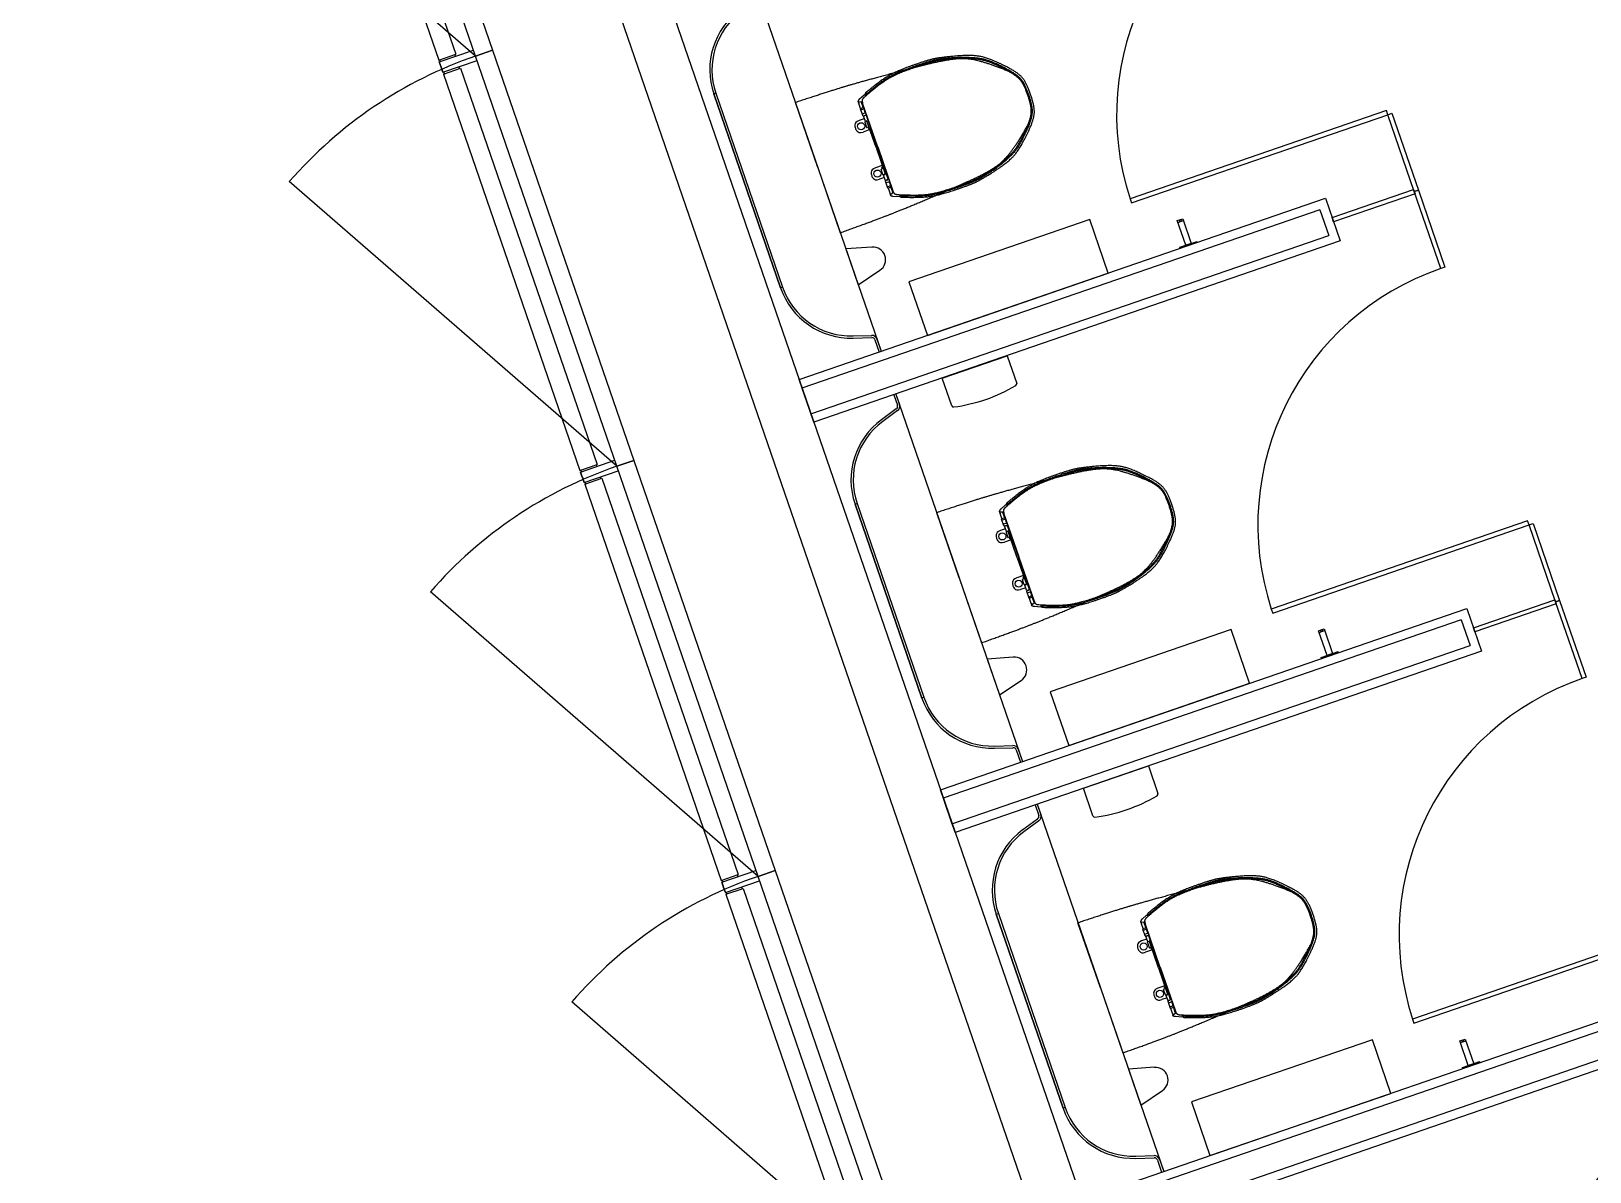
# Model space of a CAD drawing. Extents: x 809431 to 809707, y 818703 to 819368.
# Drawn here: x 809469.724 to 809474.035, y 819276.756 to 819279.911 of the extents above; entities that cross this region are included whole.
import ezdxf

# ---------------------------------------------------------------- set-up
doc = ezdxf.new("R2010")
doc.units = 0
for name, color, linetype in [('MAJ221__', 7, 'Continuous'), ('MAJ322__', 7, 'Continuous'), ('MAJ325__', 7, 'Continuous'), ('MAJ342__', 7, 'Continuous'), ('MAJ421__', 7, 'Continuous'), ('MAJ740__', 7, 'Continuous')]:
    doc.layers.add(name, color=color, linetype=linetype)

msp = doc.modelspace()

# ---------------------------------------------------------------- linework, layer by layer
at = {"layer": 'MAJ221__'}
for p, q in [((809469.7245, 819284.6863), (809472.9215, 819275.4015)), ((809470.9507, 819281.555), (809473.0539, 819275.447)), ((809473.289, 819279.4174), (809471.8561, 819278.9242)), ((809473.289, 819279.4174), (809473.3134, 819279.3465)), ((809471.8805, 819278.8533), (809473.3134, 819279.3465)), ((809471.8561, 819278.9242), (809471.8805, 819278.8533)), ((809473.6797, 819278.2828), (809472.2468, 819277.7896)), ((809473.6797, 819278.2828), (809473.7041, 819278.2119)), ((809472.2712, 819277.7187), (809473.7041, 819278.2119)), ((809472.2468, 819277.7896), (809472.2712, 819277.7187)), ((809474.0704, 819277.1482), (809472.6375, 819276.655)), ((809472.6619, 819276.5841), (809474.0948, 819277.0773))]:
    msp.add_line(p, q, dxfattribs=at)
at = {"layer": 'MAJ322__'}
for p, q in [((809470.9534, 819279.8425), (809470.0477, 819280.6298)), ((809471.3441, 819278.7079), (809470.4384, 819279.4952)), ((809471.7347, 819277.5733), (809470.8291, 819278.3606)), ((809472.1254, 819276.4387), (809471.2198, 819277.2259))]:
    msp.add_line(p, q, dxfattribs=at)
for centre in [(809471.3441, 819278.7079), (809471.7347, 819277.5733), (809472.1254, 819276.4387)]:
    msp.add_arc(centre, 1.2, 109, 139, dxfattribs=at)
at = {"layer": 'MAJ325__'}
for points in [[(809470.9534, 819279.8425), (809470.5627, 819280.9772), (809470.61, 819280.9934), (809471.0007, 819279.8588)], [(809471.3441, 819278.7079), (809470.9534, 819279.8425), (809471.0007, 819279.8588), (809471.3913, 819278.7242)], [(809473.4767, 819279.6803), (809473.4728, 819279.6917), (809472.7636, 819279.4475), (809472.7675, 819279.4362)], [(809473.488, 819279.6842), (809473.5613, 819279.4715), (809473.5499, 819279.4676), (809473.4767, 819279.6803)], [(809473.5519, 819279.4619), (809473.3268, 819279.3844), (809473.3229, 819279.3958), (809473.548, 819279.4733)], [(809473.5613, 819279.4715), (809473.6345, 819279.2588), (809473.6232, 819279.2548), (809473.5499, 819279.4676)], [(809471.7347, 819277.5733), (809471.3441, 819278.7079), (809471.3913, 819278.7242), (809471.782, 819277.5896)], [(809473.8673, 819278.5457), (809473.8634, 819278.5571), (809473.1543, 819278.3129), (809473.1582, 819278.3015)], [(809473.8787, 819278.5496), (809473.9519, 819278.3369), (809473.9406, 819278.333), (809473.8673, 819278.5457)], [(809473.9425, 819278.3273), (809473.7175, 819278.2498), (809473.7136, 819278.2612), (809473.9386, 819278.3386)], [(809473.9519, 819278.3369), (809474.0252, 819278.1241), (809474.0138, 819278.1202), (809473.9406, 819278.333)], [(809472.1254, 819276.4387), (809471.7347, 819277.5733), (809471.782, 819277.5896), (809472.1727, 819276.4549)], [(809474.258, 819277.4111), (809474.2541, 819277.4224), (809473.545, 819277.1783), (809473.5489, 819277.1669)]]:
    msp.add_lwpolyline(points, close=True, dxfattribs=at)
for centre in [(809473.4767, 819279.6803), (809473.8673, 819278.5457), (809474.258, 819277.4111), (809474.6487, 819276.2765)]:
    msp.add_arc(centre, 0.75, 109, 198.0833, dxfattribs=at)
at = {"layer": 'MAJ342__'}
for p, q in [((809470.474, 819280.9275), (809470.8516, 819279.8311)), ((809470.5213, 819280.9438), (809470.8988, 819279.8474)), ((809470.8516, 819279.8311), (809470.8988, 819279.8474)), ((809470.8532, 819279.8264), (809470.9477, 819279.8589)), ((809470.896, 819279.8464), (809470.8976, 819279.8417)), ((809470.8532, 819279.8264), (809470.8581, 819279.8122)), ((809470.8581, 819279.8122), (809470.8532, 819279.8264)), ((809470.856, 819279.8274), (809470.8544, 819279.8321)), ((809470.8631, 819279.7976), (809470.8582, 819279.8118)), ((809470.8582, 819279.8118), (809470.8631, 819279.7976)), ((809470.8631, 819279.7976), (809470.9576, 819279.8302)), ((809470.8647, 819279.7929), (809470.912, 819279.8091)), ((809470.9075, 819279.8129), (809470.9092, 819279.8082)), ((809470.912, 819279.8091), (809471.2895, 819278.7128)), ((809470.8647, 819279.7929), (809471.2422, 819278.6965)), ((809470.8676, 819279.7938), (809470.8659, 819279.7986)), ((809471.2422, 819278.6965), (809471.2895, 819278.7128)), ((809471.2439, 819278.6918), (809471.3384, 819278.7243)), ((809471.2439, 819278.6918), (809471.2488, 819278.6776)), ((809471.2488, 819278.6776), (809471.2439, 819278.6918)), ((809471.2467, 819278.6927), (809471.2451, 819278.6975)), ((809471.2538, 819278.663), (809471.3483, 819278.6955)), ((809471.2867, 819278.7118), (809471.2883, 819278.7071)), ((809471.2538, 819278.663), (809471.2489, 819278.6772)), ((809471.2489, 819278.6772), (809471.2538, 819278.663)), ((809471.2554, 819278.6582), (809471.3027, 819278.6745)), ((809471.2554, 819278.6582), (809471.6329, 819277.5619)), ((809471.2582, 819278.6592), (809471.2566, 819278.6639)), ((809471.2982, 819278.6783), (809471.2998, 819278.6735)), ((809471.3027, 819278.6745), (809471.6802, 819277.5782)), ((809471.6329, 819277.5619), (809471.6802, 819277.5782)), ((809471.6346, 819277.5571), (809471.7291, 819277.5897)), ((809471.6374, 819277.5581), (809471.6358, 819277.5629)), ((809471.6774, 819277.5772), (809471.679, 819277.5724)), ((809471.6346, 819277.5571), (809471.6394, 819277.543)), ((809471.6394, 819277.543), (809471.6346, 819277.5571)), ((809471.6445, 819277.5284), (809471.6396, 819277.5425)), ((809471.6396, 819277.5425), (809471.6445, 819277.5284)), ((809471.6445, 819277.5284), (809471.739, 819277.5609)), ((809471.6461, 819277.5236), (809471.6934, 819277.5399)), ((809471.6461, 819277.5236), (809472.0236, 819276.4273)), ((809471.6489, 819277.5246), (809471.6473, 819277.5293)), ((809471.6889, 819277.5437), (809471.6905, 819277.5389)), ((809471.6934, 819277.5399), (809472.0709, 819276.4435))]:
    msp.add_line(p, q, dxfattribs=at)
at = {"layer": 'MAJ421__'}
for p, q in [((809471.6124, 819279.7378), (809471.7971, 819279.2012)), ((809471.6181, 819279.7397), (809471.8028, 819279.2032)), ((809471.8484, 819278.9476), (809473.3045, 819279.4492)), ((809473.3045, 819279.4492), (809473.3452, 819279.331)), ((809473.3452, 819279.331), (809471.8891, 819278.8294)), ((809471.9979, 819279.0684), (809472.0491, 819279.0699)), ((809471.9981, 819279.0624), (809472.0492, 819279.0639)), ((809472.058, 819279.0579), (809472.0697, 819279.0239)), ((809472.0637, 819279.0598), (809472.0754, 819279.0258)), ((809471.8891, 819278.8294), (809471.8484, 819278.9476)), ((809472.1104, 819278.9056), (809472.1204, 819278.8767)), ((809472.1161, 819278.9076), (809472.1261, 819278.8787)), ((809472.1172, 819278.8665), (809472.076, 819278.8363)), ((809472.1208, 819278.8617), (809472.0795, 819278.8315)), ((809472.0031, 819278.6031), (809472.1878, 819278.0666)), ((809472.0087, 819278.6051), (809472.1935, 819278.0686)), ((809472.2391, 819277.813), (809473.6952, 819278.3146)), ((809473.6952, 819278.3146), (809473.7359, 819278.1964)), ((809473.7359, 819278.1964), (809472.2798, 819277.6948)), ((809472.3886, 819277.9338), (809472.4397, 819277.9353)), ((809472.3887, 819277.9278), (809472.4399, 819277.9293)), ((809472.4487, 819277.9232), (809472.4604, 819277.8893)), ((809472.4544, 819277.9252), (809472.4661, 819277.8912)), ((809472.2798, 819277.6948), (809472.2391, 819277.813)), ((809472.5011, 819277.771), (809472.5111, 819277.7421)), ((809472.5068, 819277.7729), (809472.5167, 819277.7441)), ((809472.5079, 819277.7319), (809472.4667, 819277.7017)), ((809472.5114, 819277.7271), (809472.4702, 819277.6968)), ((809472.3938, 819277.4685), (809472.5785, 819276.932)), ((809472.3994, 819277.4705), (809472.5842, 819276.9339)), ((809472.6298, 819276.6784), (809474.0859, 819277.18)), ((809474.1266, 819277.0617), (809472.6705, 819276.5602)), ((809472.7793, 819276.7991), (809472.8304, 819276.8007)), ((809472.7795, 819276.7931), (809472.8306, 819276.7947)), ((809472.8394, 819276.7886), (809472.8511, 819276.7546)), ((809472.8451, 819276.7906), (809472.8568, 819276.7566))]:
    msp.add_line(p, q, dxfattribs=at)
for centre, radius, start, end in [((809471.8072, 819279.8048), 0.206, 126.2707, 199), ((809471.8072, 819279.8048), 0.2, 126.2707, 199), ((809471.9919, 819279.2683), 0.206, 199, 271.7292), ((809471.9919, 819279.2683), 0.2, 199, 271.7292), ((809472.0495, 819279.0549), 0.015, 19, 91.7292), ((809472.0495, 819279.0549), 0.009, 19, 91.7292), ((809472.1119, 819278.8738), 0.009, 306.2707, 19), ((809472.1119, 819278.8738), 0.015, 306.2707, 19), ((809472.1979, 819278.6702), 0.206, 126.2707, 199), ((809472.1979, 819278.6702), 0.2, 126.2707, 199), ((809472.3826, 819278.1337), 0.206, 199, 271.7292), ((809472.3826, 819278.1337), 0.2, 199, 271.7292), ((809472.4402, 819277.9203), 0.015, 19, 91.7292), ((809472.4402, 819277.9203), 0.009, 19, 91.7292), ((809472.5026, 819277.7392), 0.009, 306.2707, 19), ((809472.5026, 819277.7392), 0.015, 306.2707, 19), ((809472.5885, 819277.5356), 0.206, 126.2707, 199), ((809472.5885, 819277.5356), 0.2, 126.2707, 199), ((809472.7733, 819276.999), 0.206, 199, 271.7292), ((809472.7733, 819276.999), 0.2, 199, 271.7292), ((809472.8309, 819276.7857), 0.015, 19, 91.7292), ((809472.8309, 819276.7857), 0.009, 19, 91.7292)]:
    msp.add_arc(centre, radius, start, end, dxfattribs=at)
at = {"layer": 'MAJ740__'}
for p, q in [((809471.7254, 819280.0422), (809472.0754, 819279.0258)), ((809472.0158, 819279.7241), (809472.0284, 819279.7357)), ((809471.9003, 819279.534), (809471.8384, 819279.714)), ((809472.0121, 819279.716), (809472.0208, 819279.7167)), ((809472.0185, 819279.6978), (809472.0138, 819279.7114)), ((809472.0243, 819279.6779), (809472.0179, 819279.6965)), ((809472.0185, 819279.6978), (809472.0252, 819279.7001)), ((809472.0198, 819279.6941), (809472.0269, 819279.6965)), ((809472.0258, 819279.7014), (809472.0214, 819279.7142)), ((809472.0236, 819279.6828), (809472.0308, 819279.6853)), ((809472.066, 819279.5907), (809472.0241, 819279.7124)), ((809472.0256, 819279.6772), (809472.0322, 819279.6795)), ((809472.0262, 819279.6757), (809472.0307, 819279.6626)), ((809472.0268, 819279.6769), (809472.0334, 819279.6792)), ((809472.0314, 819279.6866), (809472.0282, 819279.6959)), ((809472.0335, 819279.6789), (809472.0641, 819279.5901)), ((809472.0285, 819279.6691), (809472.0144, 819279.6643)), ((809472.0441, 819279.639), (809472.0254, 819279.6325)), ((809472.0301, 819279.6598), (809472.0349, 819279.6457)), ((809472.0358, 819279.6628), (809472.0307, 819279.661)), ((809472.032, 819279.662), (809472.0348, 819279.6629)), ((809472.0612, 819279.5894), (809472.0361, 819279.6623)), ((809472.0414, 819279.6469), (809472.0362, 819279.6451)), ((809472.0411, 819279.6431), (809472.0399, 819279.6464)), ((809472.0401, 819279.6428), (809472.0425, 819279.6436)), ((809472.0401, 819279.6428), (809472.0403, 819279.6423)), ((809472.0409, 819279.642), (809472.0428, 819279.6427)), ((809472.0612, 819279.5894), (809472.0863, 819279.5165)), ((809472.0945, 819279.5018), (809472.0639, 819279.5907)), ((809472.0658, 819279.5913), (809472.1077, 819279.4696)), ((809471.9003, 819279.534), (809471.9623, 819279.354)), ((809472.0782, 819279.5399), (809472.0595, 819279.5334)), ((809472.0845, 819279.5065), (809472.0705, 819279.5016)), ((809472.08, 819279.5148), (809472.0752, 819279.5289)), ((809472.081, 819279.5319), (809472.0758, 819279.5301)), ((809472.0775, 819279.5344), (809472.0773, 819279.5349)), ((809472.0775, 819279.5344), (809472.0798, 819279.5352)), ((809472.0776, 819279.5355), (809472.0795, 819279.5362)), ((809472.0784, 819279.5347), (809472.0795, 819279.5314)), ((809472.0863, 819279.516), (809472.0813, 819279.5142)), ((809472.0868, 819279.4999), (809472.0822, 819279.513)), ((809472.0829, 819279.5143), (809472.0857, 819279.5152)), ((809472.088, 819279.4993), (809472.0946, 819279.5016)), ((809472.0866, 819279.497), (809472.093, 819279.4783)), ((809472.0872, 819279.4983), (809472.0939, 819279.5006)), ((809472.0891, 819279.4927), (809472.0963, 819279.4951)), ((809472.093, 819279.4814), (809472.1001, 819279.4839)), ((809472.0943, 819279.4777), (809472.101, 819279.48)), ((809472.0943, 819279.4777), (809472.099, 819279.4641)), ((809472.0975, 819279.4945), (809472.1008, 819279.4852)), ((809472.1004, 819279.4594), (809472.1077, 819279.4642)), ((809472.1022, 819279.4794), (809472.1066, 819279.4666)), ((809472.1084, 819279.4553), (809472.1255, 819279.4539)), ((809472.896, 819279.3825), (809472.9111, 819279.3877)), ((809472.0499, 819279.3142), (809471.9778, 819279.309)), ((809471.9778, 819279.309), (809472.012, 819279.2097)), ((809472.012, 819279.2097), (809472.072, 819279.25)), ((809472.1161, 819278.9076), (809472.4661, 819277.8912)), ((809472.4065, 819278.5895), (809472.4191, 819278.6011)), ((809472.291, 819278.3994), (809472.229, 819278.5794)), ((809472.4028, 819278.5814), (809472.4114, 819278.5821)), ((809472.4092, 819278.5632), (809472.4045, 819278.5768)), ((809472.415, 819278.5432), (809472.4086, 819278.5619)), ((809472.4092, 819278.5632), (809472.4159, 819278.5655)), ((809472.4104, 819278.5594), (809472.4176, 819278.5619)), ((809472.4165, 819278.5667), (809472.4121, 819278.5796)), ((809472.4566, 819278.4561), (809472.4148, 819278.5778)), ((809472.4221, 819278.552), (809472.4189, 819278.5613)), ((809472.4192, 819278.5345), (809472.4051, 819278.5297)), ((809472.4143, 819278.5482), (809472.4215, 819278.5507)), ((809472.4162, 819278.5426), (809472.4229, 819278.5449)), ((809472.4169, 819278.5411), (809472.4214, 819278.528)), ((809472.4175, 819278.5423), (809472.4241, 819278.5446)), ((809472.4208, 819278.5251), (809472.4256, 819278.5111)), ((809472.4265, 819278.5281), (809472.4214, 819278.5264)), ((809472.4227, 819278.5274), (809472.4255, 819278.5283)), ((809472.4242, 819278.5443), (809472.4548, 819278.4555)), ((809472.4518, 819278.4548), (809472.4267, 819278.5277)), ((809472.432, 819278.5123), (809472.4269, 819278.5105)), ((809472.4318, 819278.5085), (809472.4306, 819278.5118)), ((809472.4348, 819278.5043), (809472.4161, 819278.4979)), ((809472.4308, 819278.5082), (809472.4332, 819278.509)), ((809472.4308, 819278.5082), (809472.431, 819278.5077)), ((809472.4316, 819278.5074), (809472.4335, 819278.508)), ((809472.4518, 819278.4548), (809472.477, 819278.3819)), ((809472.4852, 819278.3672), (809472.4546, 819278.456)), ((809472.4565, 819278.4567), (809472.4984, 819278.335)), ((809472.291, 819278.3994), (809472.353, 819278.2194)), ((809472.4689, 819278.4052), (809472.4502, 819278.3988)), ((809472.4707, 819278.3802), (809472.4659, 819278.3942)), ((809472.4716, 819278.3973), (809472.4665, 819278.3955)), ((809472.4681, 819278.3998), (809472.468, 819278.4003)), ((809472.4681, 819278.3998), (809472.4705, 819278.4006)), ((809472.4683, 819278.4009), (809472.4702, 819278.4015)), ((809472.4691, 819278.4001), (809472.4702, 819278.3968)), ((809472.477, 819278.3813), (809472.472, 819278.3796)), ((809472.4752, 819278.3718), (809472.4611, 819278.367)), ((809472.4774, 819278.3653), (809472.4729, 819278.3784)), ((809472.4735, 819278.3796), (809472.4763, 819278.3806)), ((809472.4773, 819278.3624), (809472.4837, 819278.3437)), ((809472.4779, 819278.3636), (809472.4845, 819278.3659)), ((809472.4787, 819278.3647), (809472.4853, 819278.3669)), ((809472.4798, 819278.358), (809472.487, 819278.3605)), ((809472.4837, 819278.3468), (809472.4908, 819278.3493)), ((809472.485, 819278.3431), (809472.4917, 819278.3454)), ((809472.485, 819278.3431), (809472.4896, 819278.3294)), ((809472.4882, 819278.3599), (809472.4914, 819278.3505)), ((809472.4929, 819278.3448), (809472.4973, 819278.332)), ((809472.4911, 819278.3248), (809472.4984, 819278.3296)), ((809472.499, 819278.3207), (809472.5161, 819278.3193)), ((809473.2867, 819278.2479), (809473.3018, 819278.2531)), ((809472.4406, 819278.1796), (809472.3685, 819278.1744)), ((809472.3685, 819278.1744), (809472.4027, 819278.0751)), ((809472.4027, 819278.0751), (809472.4627, 819278.1154)), ((809472.5068, 819277.773), (809472.8568, 819276.7566)), ((809472.6817, 819277.2648), (809472.6197, 819277.4448)), ((809472.7934, 819277.4468), (809472.8021, 819277.4475)), ((809472.7998, 819277.4286), (809472.7951, 819277.4422)), ((809472.7972, 819277.4549), (809472.8098, 819277.4665)), ((809472.8072, 819277.4321), (809472.8027, 819277.4449)), ((809472.8473, 819277.3215), (809472.8054, 819277.4432)), ((809472.8098, 819277.3999), (809472.7958, 819277.3951)), ((809472.8057, 819277.4086), (809472.7992, 819277.4273)), ((809472.7998, 819277.4286), (809472.8065, 819277.4309)), ((809472.8011, 819277.4248), (809472.8083, 819277.4273)), ((809472.805, 819277.4136), (809472.8122, 819277.4161)), ((809472.8069, 819277.408), (809472.8136, 819277.4103)), ((809472.8076, 819277.4064), (809472.8121, 819277.3933)), ((809472.8082, 819277.4077), (809472.8148, 819277.41)), ((809472.8128, 819277.4173), (809472.8096, 819277.4267)), ((809472.8115, 819277.3905), (809472.8163, 819277.3765)), ((809472.8171, 819277.3935), (809472.8121, 819277.3918)), ((809472.8134, 819277.3927), (809472.8162, 819277.3937)), ((809472.8149, 819277.4097), (809472.8455, 819277.3209)), ((809472.8425, 819277.3202), (809472.8174, 819277.3931)), ((809472.8255, 819277.3697), (809472.8067, 819277.3633)), ((809472.8227, 819277.3777), (809472.8176, 819277.3759)), ((809472.8224, 819277.3739), (809472.8213, 819277.3772)), ((809472.8215, 819277.3735), (809472.8239, 819277.3743)), ((809472.8215, 819277.3735), (809472.8217, 819277.3731)), ((809472.8223, 819277.3728), (809472.8242, 819277.3734)), ((809472.8425, 819277.3202), (809472.8676, 819277.2472)), ((809472.8758, 819277.2326), (809472.8453, 819277.3214)), ((809472.8471, 819277.3221), (809472.8891, 819277.2004)), ((809472.6817, 819277.2648), (809472.7437, 819277.0848)), ((809472.8596, 819277.2706), (809472.8409, 819277.2642)), ((809472.8623, 819277.2627), (809472.8572, 819277.2609)), ((809472.8588, 819277.2652), (809472.8587, 819277.2656)), ((809472.8588, 819277.2652), (809472.8612, 819277.266)), ((809472.859, 819277.2663), (809472.8609, 819277.2669)), ((809472.8598, 819277.2655), (809472.8609, 819277.2622)), ((809472.8659, 819277.2372), (809472.8518, 819277.2324)), ((809472.8614, 819277.2456), (809472.8565, 819277.2596)), ((809472.8677, 819277.2467), (809472.8626, 819277.245)), ((809472.8681, 819277.2307), (809472.8636, 819277.2438)), ((809472.8642, 819277.245), (809472.867, 819277.246)), ((809472.8679, 819277.2278), (809472.8744, 819277.2091)), ((809472.8685, 819277.229), (809472.8752, 819277.2313)), ((809472.8694, 819277.23), (809472.8759, 819277.2323)), ((809472.8705, 819277.2234), (809472.8776, 819277.2259)), ((809472.8789, 819277.2253), (809472.8821, 819277.2159)), ((809472.8743, 819277.2122), (809472.8815, 819277.2147)), ((809472.8756, 819277.2085), (809472.8823, 819277.2108)), ((809472.8756, 819277.2085), (809472.8803, 819277.1948)), ((809472.8818, 819277.1902), (809472.8891, 819277.195)), ((809472.8836, 819277.2102), (809472.888, 819277.1973)), ((809472.8897, 819277.1861), (809472.9068, 819277.1847)), ((809473.6773, 819277.1133), (809473.6925, 819277.1185)), ((809472.8313, 819277.045), (809472.7592, 819277.0398)), ((809472.7592, 819277.0398), (809472.7934, 819276.9405)), ((809472.7934, 819276.9405), (809472.8534, 819276.9808))]:
    msp.add_line(p, q, dxfattribs=at)
for points in [[(809471.7971, 819279.2012), (809471.6124, 819279.7378), (809471.6181, 819279.7397), (809471.8028, 819279.2032)], [(809472.7036, 819279.2422), (809472.6525, 819279.3907), (809472.1523, 819279.2184), (809472.2034, 819279.07)], [(809472.9027, 819279.3108), (809472.9017, 819279.3136), (809472.9178, 819279.3192), (809472.8943, 819279.3873), (809472.9095, 819279.3925), (809472.9329, 819279.3244), (809472.949, 819279.3299), (809472.95, 819279.3271)], [(809472.9095, 819279.3925), (809472.9329, 819279.3244), (809472.9178, 819279.3192), (809472.8943, 819279.3873)], [(809472.9016, 819279.3845), (809472.9, 819279.3892), (809472.9038, 819279.3905), (809472.9054, 819279.3858)], [(809472.9027, 819279.3108), (809472.9017, 819279.3136), (809472.949, 819279.3299), (809472.95, 819279.3271)], [(809472.1878, 819278.0666), (809472.0031, 819278.6031), (809472.0087, 819278.6051), (809472.1935, 819278.0686)], [(809473.0943, 819278.1076), (809473.0432, 819278.256), (809472.543, 819278.0838), (809472.5941, 819277.9354)], [(809473.2934, 819278.1762), (809473.2924, 819278.179), (809473.3085, 819278.1846), (809473.285, 819278.2526), (809473.3002, 819278.2578), (809473.3236, 819278.1898), (809473.3397, 819278.1953), (809473.3406, 819278.1925)], [(809473.3002, 819278.2578), (809473.3236, 819278.1898), (809473.3085, 819278.1846), (809473.285, 819278.2526)], [(809473.2923, 819278.2499), (809473.2907, 819278.2546), (809473.2945, 819278.2559), (809473.2961, 819278.2512)], [(809473.2934, 819278.1762), (809473.2924, 819278.179), (809473.3397, 819278.1953), (809473.3406, 819278.1925)], [(809472.5785, 819276.932), (809472.3938, 819277.4685), (809472.3994, 819277.4705), (809472.5842, 819276.9339)], [(809473.485, 819276.973), (809473.4339, 819277.1214), (809472.9337, 819276.9492), (809472.9848, 819276.8007)], [(809473.6841, 819277.0416), (809473.6831, 819277.0444), (809473.6992, 819277.0499), (809473.6757, 819277.118), (809473.6908, 819277.1232), (809473.7143, 819277.0551), (809473.7304, 819277.0607), (809473.7313, 819277.0578)], [(809473.6908, 819277.1232), (809473.7143, 819277.0551), (809473.6992, 819277.0499), (809473.6757, 819277.118)], [(809473.683, 819277.1152), (809473.6814, 819277.12), (809473.6852, 819277.1213), (809473.6868, 819277.1165)], [(809473.6841, 819277.0416), (809473.6831, 819277.0444), (809473.7304, 819277.0607), (809473.7313, 819277.0578)]]:
    msp.add_lwpolyline(points, close=True, dxfattribs=at)
for points in [[(809472.2442, 819278.9517), (809472.4238, 819279.0136), (809472.4502, 819278.937)], [(809472.2705, 819278.8752), (809472.2442, 819278.9517)], [(809472.6348, 819277.8171), (809472.8145, 819277.8789), (809472.8408, 819277.8024)], [(809472.6612, 819277.7406), (809472.6348, 819277.8171)]]:
    msp.add_lwpolyline(points, dxfattribs=at)
for centre in [(809472.0199, 819279.6484), (809472.065, 819279.5175), (809472.4106, 819278.5138), (809472.4557, 819278.3829), (809472.8013, 819277.3792), (809472.8463, 819277.2483)]:
    msp.add_circle(centre, 0.00989, dxfattribs=at)
for centre, radius, start, end in [((809472.0525, 819279.2792), 0.0351, 303.8617, 94.1385), ((809472.2164, 819279.3242), 0.4563, 277.4954, 300.5046), ((809472.4454, 819278.9354), 0.005, 300.5046, 19), ((809472.2752, 819278.8768), 0.005, 199, 277.4954), ((809472.4431, 819278.1446), 0.0351, 303.8617, 94.1385), ((809472.6071, 819278.1896), 0.4563, 277.4954, 300.5046), ((809472.8361, 819277.8008), 0.005, 300.5046, 19), ((809472.6659, 819277.7422), 0.005, 199, 277.4954), ((809472.8338, 819277.0099), 0.0351, 303.8617, 94.1385)]:
    msp.add_arc(centre, radius, start, end, dxfattribs=at)
for points, degree in [([(809472.1745, 819279.8132), (809472.1207, 819279.7947), (809472.0711, 819279.7659), (809472.0283, 819279.7284)], 2), ([(809472.1735, 819279.816), (809472.1223, 819279.7984), (809472.0748, 819279.7715), (809472.0333, 819279.7366)], 2), ([(809472.173, 819279.8204), (809472.1221, 819279.8028), (809472.0749, 819279.7762), (809472.0335, 819279.7418)], 2), ([(809472.2052, 819279.8201), (809472.1768, 819279.8131), (809472.1484, 819279.8058), (809472.1201, 819279.7982)], 2), ([(809472.2695, 819279.8414), (809472.2366, 819279.8382), (809472.2043, 819279.8311), (809472.173, 819279.8204)], 2), ([(809472.2911, 819279.8385), (809472.2511, 819279.8367), (809472.2115, 819279.8291), (809472.1735, 819279.816)], 2), ([(809472.2913, 819279.8356), (809472.2515, 819279.8337), (809472.2122, 819279.8262), (809472.1745, 819279.8132)], 2), ([(809472.4136, 819279.8059), (809472.3474, 819279.8323), (809472.2744, 819279.8373), (809472.2052, 819279.8201)], 2), ([(809472.4227, 819279.8125), (809472.3755, 819279.8366), (809472.3223, 819279.8467), (809472.2695, 819279.8414)], 2), ([(809472.4218, 819279.8071), (809472.3815, 819279.8283), (809472.3366, 819279.8391), (809472.2911, 819279.8385)], 2), ([(809472.4204, 819279.8045), (809472.3806, 819279.8254), (809472.3362, 819279.8361), (809472.2912, 819279.8356)], 2), ([(809472.4819, 819279.7343), (809472.4706, 819279.7669), (809472.4457, 819279.7931), (809472.4136, 819279.8059)], 2), ([(809472.4811, 819279.7337), (809472.4706, 819279.7641), (809472.4489, 819279.7894), (809472.4204, 819279.8045)], 2), ([(809472.4839, 819279.7346), (809472.4731, 819279.7658), (809472.4509, 819279.7917), (809472.4218, 819279.8071)], 2), ([(809472.4884, 819279.7365), (809472.4773, 819279.7694), (809472.4537, 819279.7967), (809472.4227, 819279.8125)], 2), ([(809472.1201, 819279.7982), (809472.0254, 819279.773), (809471.9314, 819279.7449), (809471.8384, 819279.714)], 2), ([(809472.0111, 819279.7174), (809472.0108, 819279.7169), (809472.0111, 819279.7163), (809472.0116, 819279.7161), (809472.0117, 819279.716), (809472.0119, 819279.716), (809472.0121, 819279.716)], 3), ([(809472.0158, 819279.7241), (809472.0138, 819279.7222), (809472.0122, 819279.7199), (809472.0111, 819279.7174)], 2), ([(809472.0283, 819279.7284), (809472.0238, 819279.7245), (809472.0221, 819279.7181), (809472.0241, 819279.7124)], 2), ([(809472.0284, 819279.7357), (809472.0301, 819279.7352), (809472.0319, 819279.7355), (809472.0333, 819279.7366)], 2), ([(809472.0335, 819279.7418), (809472.0316, 819279.7403), (809472.0305, 819279.7379), (809472.0306, 819279.7355)], 2), ([(809472.4722, 819279.6359), (809472.4896, 819279.6657), (809472.4931, 819279.7016), (809472.4819, 819279.7343)], 2), ([(809472.4766, 819279.6411), (809472.4898, 819279.6705), (809472.4914, 819279.7038), (809472.4809, 819279.7342)], 2), ([(809472.4793, 819279.6399), (809472.4929, 819279.6699), (809472.4944, 819279.704), (809472.4837, 819279.7352)], 2), ([(809472.4834, 819279.6362), (809472.4981, 819279.6677), (809472.4999, 819279.7037), (809472.4884, 819279.7365)], 2), ([(809472.0127, 819279.7161), (809472.0129, 819279.7145), (809472.0132, 819279.7129), (809472.0138, 819279.7114)], 2), ([(809472.0185, 819279.6978), (809472.018, 819279.6976), (809472.0177, 819279.6971), (809472.0179, 819279.6965)], 2), ([(809472.0185, 819279.6947), (809472.0187, 819279.6942), (809472.0193, 819279.6939), (809472.0198, 819279.6941)], 2), ([(809472.0208, 819279.7167), (809472.0209, 819279.7159), (809472.0211, 819279.715), (809472.0214, 819279.7142)], 2), ([(809472.0236, 819279.6828), (809472.0231, 819279.6827), (809472.0228, 819279.6821), (809472.023, 819279.6816)], 2), ([(809472.0243, 819279.6779), (809472.0245, 819279.6773), (809472.025, 819279.6771), (809472.0256, 819279.6772)], 2), ([(809472.0252, 819279.7001), (809472.0257, 819279.7003), (809472.026, 819279.7009), (809472.0258, 819279.7014)], 2), ([(809472.0268, 819279.6769), (809472.0263, 819279.6768), (809472.0261, 819279.6762), (809472.0262, 819279.6757)], 2), ([(809472.0282, 819279.6959), (809472.028, 819279.6964), (809472.0275, 819279.6967), (809472.0269, 819279.6965), (809472.0269, 819279.6965), (809472.0269, 819279.6965), (809472.0269, 819279.6965)], 3), ([(809472.0308, 819279.6853), (809472.0313, 819279.6855), (809472.0316, 819279.6861), (809472.0314, 819279.6866)], 2), ([(809472.0335, 819279.6789), (809472.0333, 819279.6794), (809472.0328, 819279.6797), (809472.0322, 819279.6795)], 2), ([(809472.0144, 819279.6643), (809472.0057, 819279.6613), (809472.001, 819279.6517), (809472.004, 819279.6429), (809472.007, 819279.6342), (809472.0166, 819279.6295), (809472.0254, 819279.6325)], 3), ([(809472.0307, 819279.661), (809472.0302, 819279.6608), (809472.0299, 819279.6603), (809472.0301, 819279.6598)], 2), ([(809472.0307, 819279.6626), (809472.0309, 819279.6621), (809472.0315, 819279.6618), (809472.032, 819279.662)], 2), ([(809472.0361, 819279.6623), (809472.0359, 819279.6629), (809472.0353, 819279.6631), (809472.0348, 819279.6629)], 2), ([(809472.0349, 819279.6457), (809472.0351, 819279.6452), (809472.0357, 819279.6449), (809472.0362, 819279.6451)], 2), ([(809472.0403, 819279.6423), (809472.0404, 819279.6421), (809472.0407, 819279.6419), (809472.0409, 819279.642)], 2), ([(809472.3167, 819279.4963), (809472.3818, 819279.5254), (809472.4362, 819279.5742), (809472.4722, 819279.6359)], 2), ([(809472.3805, 819279.519), (809472.4253, 819279.5474), (809472.4611, 819279.5881), (809472.4834, 819279.6362)], 2), ([(809472.3939, 819279.537), (809472.4298, 819279.5643), (809472.4582, 819279.6001), (809472.4766, 819279.6411)], 2), ([(809472.3957, 819279.5347), (809472.4319, 819279.5622), (809472.4607, 819279.5984), (809472.4793, 819279.6399)], 2), ([(809472.0595, 819279.5334), (809472.0507, 819279.5304), (809472.0461, 819279.5208), (809472.0491, 819279.512), (809472.0521, 819279.5033), (809472.0617, 819279.4986), (809472.0705, 819279.5016)], 3), ([(809472.0758, 819279.5301), (809472.0753, 819279.5299), (809472.075, 819279.5294), (809472.0752, 819279.5289)], 2), ([(809472.0776, 819279.5355), (809472.0774, 819279.5354), (809472.0772, 819279.5351), (809472.0773, 819279.5349)], 2), ([(809472.08, 819279.5148), (809472.0802, 819279.5143), (809472.0808, 819279.5141), (809472.0813, 819279.5142)], 2), ([(809472.0829, 819279.5143), (809472.0823, 819279.5141), (809472.0821, 819279.5135), (809472.0822, 819279.513)], 2), ([(809472.0857, 819279.5152), (809472.0862, 819279.5154), (809472.0865, 819279.516), (809472.0863, 819279.5165)], 2), ([(809472.0939, 819279.5006), (809472.0944, 819279.5007), (809472.0947, 819279.5013), (809472.0945, 819279.5018)], 2), ([(809472.2883, 819279.4828), (809472.3259, 819279.4958), (809472.3615, 819279.5141), (809472.394, 819279.5371)], 2), ([(809472.2892, 819279.48), (809472.3272, 819279.4931), (809472.363, 819279.5115), (809472.3957, 819279.5347)], 2), ([(809472.2915, 819279.4763), (809472.3227, 819279.487), (809472.3526, 819279.5014), (809472.3805, 819279.519)], 2), ([(809471.9623, 819279.354), (809472.0546, 819279.387), (809472.146, 819279.4227), (809472.2362, 819279.4611)], 2), ([(809472.0872, 819279.4983), (809472.0867, 819279.4981), (809472.0864, 819279.4975), (809472.0866, 819279.497)], 2), ([(809472.0868, 819279.4999), (809472.0869, 819279.4994), (809472.0875, 819279.4991), (809472.088, 819279.4993)], 2), ([(809472.0879, 819279.4933), (809472.088, 819279.4928), (809472.0886, 819279.4925), (809472.0891, 819279.4927)], 2), ([(809472.093, 819279.4814), (809472.0925, 819279.4813), (809472.0922, 819279.4807), (809472.0924, 819279.4802)], 2), ([(809472.093, 819279.4783), (809472.0932, 819279.4778), (809472.0938, 819279.4775), (809472.0943, 819279.4777)], 2), ([(809472.0975, 819279.4945), (809472.0974, 819279.495), (809472.0968, 819279.4953), (809472.0963, 819279.4951)], 2), ([(809472.099, 819279.4641), (809472.0995, 819279.4625), (809472.1001, 819279.4611), (809472.101, 819279.4597)], 2), ([(809472.1004, 819279.4594), (809472.1, 819279.4591), (809472.0998, 819279.4585), (809472.1001, 819279.458), (809472.1002, 819279.4579), (809472.1003, 819279.4578), (809472.1005, 819279.4577)], 3), ([(809472.1001, 819279.4839), (809472.1007, 819279.4841), (809472.1009, 819279.4847), (809472.1008, 819279.4852), (809472.1008, 819279.4852), (809472.1008, 819279.4852), (809472.1008, 819279.4852)], 3), ([(809472.1022, 819279.4794), (809472.1021, 819279.4799), (809472.1015, 819279.4802), (809472.101, 819279.48)], 2), ([(809472.1066, 819279.4666), (809472.1069, 819279.4658), (809472.1073, 819279.465), (809472.1077, 819279.4642)], 2), ([(809472.1077, 819279.4696), (809472.1097, 819279.4639), (809472.1149, 819279.46), (809472.1209, 819279.4596)], 2), ([(809472.1209, 819279.4596), (809472.1776, 819279.4564), (809472.2345, 819279.4643), (809472.2883, 819279.4828)], 2), ([(809472.1298, 819279.4562), (809472.184, 819279.4543), (809472.238, 819279.4624), (809472.2892, 819279.48)], 2), ([(809472.1332, 819279.4522), (809472.187, 819279.4506), (809472.2406, 819279.4588), (809472.2915, 819279.4763)], 2), ([(809472.2362, 819279.4611), (809472.2631, 819279.4726), (809472.29, 819279.4843), (809472.3167, 819279.4963)], 2), ([(809472.1005, 819279.4577), (809472.1029, 819279.4564), (809472.1056, 819279.4556), (809472.1084, 819279.4553)], 2), ([(809472.1298, 819279.4562), (809472.1281, 819279.4563), (809472.1264, 819279.4554), (809472.1255, 819279.4539)], 2), ([(809472.127, 819279.4555), (809472.1285, 819279.4535), (809472.1307, 819279.4523), (809472.1332, 819279.4522)], 2), ([(809472.5637, 819278.6857), (809472.5128, 819278.6682), (809472.4655, 819278.6416), (809472.4241, 819278.6072)], 2), ([(809472.5959, 819278.6855), (809472.5674, 819278.6784), (809472.5391, 819278.6712), (809472.5108, 819278.6636)], 2), ([(809472.6602, 819278.7068), (809472.6273, 819278.7036), (809472.5949, 819278.6965), (809472.5637, 819278.6857)], 2), ([(809472.6818, 819278.7039), (809472.6417, 819278.702), (809472.6021, 819278.6945), (809472.5642, 819278.6814)], 2), ([(809472.6819, 819278.7009), (809472.6422, 819278.6991), (809472.6028, 819278.6916), (809472.5652, 819278.6786)], 2), ([(809472.8043, 819278.6712), (809472.738, 819278.6977), (809472.6651, 819278.7027), (809472.5959, 819278.6855)], 2), ([(809472.8134, 819278.6779), (809472.7662, 819278.702), (809472.713, 819278.7121), (809472.6602, 819278.7068)], 2), ([(809472.8125, 819278.6725), (809472.7722, 819278.6937), (809472.7273, 819278.7045), (809472.6818, 819278.7039)], 2), ([(809472.8111, 819278.6698), (809472.7713, 819278.6908), (809472.7268, 819278.7015), (809472.6818, 819278.7009)], 2), ([(809472.5108, 819278.6636), (809472.4161, 819278.6383), (809472.3221, 819278.6102), (809472.229, 819278.5794)], 2), ([(809472.5652, 819278.6786), (809472.5114, 819278.6601), (809472.4618, 819278.6313), (809472.419, 819278.5938)], 2), ([(809472.5642, 819278.6814), (809472.513, 819278.6638), (809472.4654, 819278.6368), (809472.424, 819278.602)], 2), ([(809472.8726, 819278.5996), (809472.8613, 819278.6323), (809472.8364, 819278.6584), (809472.8043, 819278.6712)], 2), ([(809472.8717, 819278.5991), (809472.8613, 819278.6295), (809472.8396, 819278.6548), (809472.8111, 819278.6698)], 2), ([(809472.8746, 819278.6), (809472.8638, 819278.6312), (809472.8416, 819278.6571), (809472.8125, 819278.6725)], 2), ([(809472.8791, 819278.6019), (809472.8679, 819278.6348), (809472.8444, 819278.6621), (809472.8134, 819278.6779)], 2), ([(809472.4191, 819278.6011), (809472.4208, 819278.6005), (809472.4226, 819278.6009), (809472.424, 819278.602)], 2), ([(809472.4241, 819278.6072), (809472.4223, 819278.6056), (809472.4212, 819278.6033), (809472.4213, 819278.6009)], 2), ([(809472.8629, 819278.5012), (809472.8803, 819278.5311), (809472.8838, 819278.567), (809472.8726, 819278.5996)], 2), ([(809472.8673, 819278.5065), (809472.8805, 819278.5359), (809472.882, 819278.5692), (809472.8716, 819278.5996)], 2), ([(809472.87, 819278.5053), (809472.8835, 819278.5353), (809472.8851, 819278.5694), (809472.8744, 819278.6006)], 2), ([(809472.8741, 819278.5016), (809472.8888, 819278.5331), (809472.8906, 819278.5691), (809472.8791, 819278.6019)], 2), ([(809472.4017, 819278.5828), (809472.4015, 819278.5823), (809472.4018, 819278.5817), (809472.4023, 819278.5815), (809472.4024, 819278.5814), (809472.4026, 819278.5814), (809472.4028, 819278.5814)], 3), ([(809472.4065, 819278.5895), (809472.4045, 819278.5876), (809472.4028, 819278.5853), (809472.4017, 819278.5828)], 2), ([(809472.4034, 819278.5815), (809472.4036, 819278.5799), (809472.4039, 819278.5783), (809472.4045, 819278.5768)], 2), ([(809472.4092, 819278.5632), (809472.4086, 819278.563), (809472.4084, 819278.5624), (809472.4086, 819278.5619)], 2), ([(809472.4092, 819278.5601), (809472.4094, 819278.5595), (809472.4099, 819278.5593), (809472.4104, 819278.5594)], 2), ([(809472.4114, 819278.5821), (809472.4116, 819278.5812), (809472.4118, 819278.5804), (809472.4121, 819278.5796)], 2), ([(809472.419, 819278.5938), (809472.4145, 819278.5898), (809472.4128, 819278.5835), (809472.4148, 819278.5778)], 2), ([(809472.4159, 819278.5655), (809472.4164, 819278.5657), (809472.4167, 819278.5662), (809472.4165, 819278.5667)], 2), ([(809472.4189, 819278.5613), (809472.4187, 819278.5618), (809472.4181, 819278.5621), (809472.4176, 819278.5619), (809472.4176, 819278.5619), (809472.4176, 819278.5619), (809472.4176, 819278.5619)], 3), ([(809472.4051, 819278.5297), (809472.3963, 819278.5267), (809472.3917, 819278.5171), (809472.3947, 819278.5083), (809472.3977, 819278.4995), (809472.4073, 819278.4949), (809472.4161, 819278.4979)], 3), ([(809472.4143, 819278.5482), (809472.4138, 819278.548), (809472.4135, 819278.5475), (809472.4137, 819278.547)], 2), ([(809472.415, 819278.5432), (809472.4152, 819278.5427), (809472.4157, 819278.5424), (809472.4162, 819278.5426)], 2), ([(809472.4175, 819278.5423), (809472.417, 819278.5421), (809472.4167, 819278.5416), (809472.4169, 819278.5411)], 2), ([(809472.4214, 819278.5264), (809472.4209, 819278.5262), (809472.4206, 819278.5257), (809472.4208, 819278.5251)], 2), ([(809472.4214, 819278.528), (809472.4216, 819278.5275), (809472.4222, 819278.5272), (809472.4227, 819278.5274)], 2), ([(809472.4215, 819278.5507), (809472.422, 819278.5509), (809472.4223, 819278.5514), (809472.4221, 819278.552)], 2), ([(809472.4242, 819278.5443), (809472.424, 819278.5448), (809472.4234, 819278.5451), (809472.4229, 819278.5449)], 2), ([(809472.4267, 819278.5277), (809472.4266, 819278.5282), (809472.426, 819278.5285), (809472.4255, 819278.5283)], 2), ([(809472.4256, 819278.5111), (809472.4258, 819278.5106), (809472.4264, 819278.5103), (809472.4269, 819278.5105)], 2), ([(809472.431, 819278.5077), (809472.4311, 819278.5074), (809472.4314, 819278.5073), (809472.4316, 819278.5074)], 2), ([(809472.7074, 819278.3616), (809472.7725, 819278.3908), (809472.8269, 819278.4396), (809472.8629, 819278.5012)], 2), ([(809472.7712, 819278.3844), (809472.816, 819278.4128), (809472.8517, 819278.4535), (809472.8741, 819278.5016)], 2), ([(809472.7846, 819278.4024), (809472.8204, 819278.4297), (809472.8489, 819278.4654), (809472.8673, 819278.5065)], 2), ([(809472.7864, 819278.4), (809472.8226, 819278.4276), (809472.8514, 819278.4638), (809472.87, 819278.5053)], 2), ([(809472.4502, 819278.3988), (809472.4414, 819278.3958), (809472.4367, 819278.3862), (809472.4398, 819278.3774), (809472.4428, 819278.3686), (809472.4524, 819278.364), (809472.4611, 819278.367)], 3), ([(809472.4665, 819278.3955), (809472.466, 819278.3953), (809472.4657, 819278.3948), (809472.4659, 819278.3942)], 2), ([(809472.4683, 819278.4009), (809472.468, 819278.4008), (809472.4679, 819278.4005), (809472.468, 819278.4003)], 2), ([(809472.4763, 819278.3806), (809472.4769, 819278.3808), (809472.4771, 819278.3813), (809472.477, 819278.3819)], 2), ([(809472.6789, 819278.3482), (809472.7166, 819278.3612), (809472.7522, 819278.3794), (809472.7847, 819278.4025)], 2), ([(809472.6799, 819278.3454), (809472.7178, 819278.3584), (809472.7537, 819278.3768), (809472.7864, 819278.4)], 2), ([(809472.6822, 819278.3417), (809472.7134, 819278.3524), (809472.7433, 819278.3668), (809472.7712, 819278.3844)], 2), ([(809472.4707, 819278.3802), (809472.4709, 819278.3797), (809472.4714, 819278.3794), (809472.472, 819278.3796)], 2), ([(809472.4735, 819278.3796), (809472.473, 819278.3795), (809472.4728, 819278.3789), (809472.4729, 819278.3784)], 2), ([(809472.4779, 819278.3636), (809472.4774, 819278.3635), (809472.4771, 819278.3629), (809472.4773, 819278.3624)], 2), ([(809472.4774, 819278.3653), (809472.4776, 819278.3648), (809472.4782, 819278.3645), (809472.4787, 819278.3647)], 2), ([(809472.4785, 819278.3587), (809472.4787, 819278.3581), (809472.4793, 819278.3579), (809472.4798, 819278.358)], 2), ([(809472.4837, 819278.3468), (809472.4831, 819278.3466), (809472.4829, 819278.3461), (809472.4831, 819278.3456)], 2), ([(809472.4837, 819278.3437), (809472.4839, 819278.3432), (809472.4844, 819278.3429), (809472.485, 819278.3431)], 2), ([(809472.4845, 819278.3659), (809472.4851, 819278.3661), (809472.4853, 819278.3667), (809472.4852, 819278.3672)], 2), ([(809472.4882, 819278.3599), (809472.488, 819278.3604), (809472.4875, 819278.3607), (809472.487, 819278.3605)], 2), ([(809472.4908, 819278.3493), (809472.4913, 819278.3495), (809472.4916, 819278.35), (809472.4914, 819278.3505), (809472.4914, 819278.3505), (809472.4914, 819278.3505), (809472.4914, 819278.3505)], 3), ([(809472.4929, 819278.3448), (809472.4927, 819278.3453), (809472.4922, 819278.3456), (809472.4917, 819278.3454)], 2), ([(809472.5116, 819278.325), (809472.5683, 819278.3218), (809472.6252, 819278.3297), (809472.6789, 819278.3482)], 2), ([(809472.5205, 819278.3216), (809472.5747, 819278.3197), (809472.6287, 819278.3277), (809472.6799, 819278.3454)], 2), ([(809472.5239, 819278.3176), (809472.5776, 819278.316), (809472.6313, 819278.3241), (809472.6822, 819278.3417)], 2), ([(809472.6269, 819278.3265), (809472.6538, 819278.338), (809472.6806, 819278.3497), (809472.7074, 819278.3616)], 2), ([(809472.353, 819278.2194), (809472.4453, 819278.2524), (809472.5367, 819278.2881), (809472.6269, 819278.3265)], 2), ([(809472.4896, 819278.3294), (809472.4901, 819278.3279), (809472.4908, 819278.3265), (809472.4916, 819278.3251)], 2), ([(809472.4911, 819278.3248), (809472.4907, 819278.3245), (809472.4905, 819278.3239), (809472.4908, 819278.3234), (809472.4909, 819278.3233), (809472.491, 819278.3232), (809472.4912, 819278.3231)], 3), ([(809472.4912, 819278.3231), (809472.4936, 819278.3217), (809472.4963, 819278.3209), (809472.499, 819278.3207)], 2), ([(809472.4973, 819278.332), (809472.4976, 819278.3311), (809472.498, 819278.3303), (809472.4984, 819278.3296)], 2), ([(809472.4984, 819278.335), (809472.5003, 819278.3293), (809472.5055, 819278.3253), (809472.5116, 819278.325)], 2), ([(809472.5205, 819278.3216), (809472.5187, 819278.3217), (809472.5171, 819278.3208), (809472.5161, 819278.3193)], 2), ([(809472.5177, 819278.3209), (809472.5191, 819278.3189), (809472.5214, 819278.3177), (809472.5239, 819278.3176)], 2), ([(809473.0508, 819277.5722), (809473.018, 819277.5689), (809472.9856, 819277.5619), (809472.9544, 819277.5511)], 2), ([(809473.0725, 819277.5693), (809473.0324, 819277.5674), (809472.9928, 819277.5598), (809472.9549, 819277.5468)], 2), ([(809473.0726, 819277.5663), (809473.0328, 819277.5645), (809472.9935, 819277.5569), (809472.9559, 819277.544)], 2), ([(809473.195, 819277.5366), (809473.1287, 819277.563), (809473.0558, 819277.568), (809472.9865, 819277.5509)], 2), ([(809473.2041, 819277.5433), (809473.1568, 819277.5674), (809473.1036, 819277.5774), (809473.0508, 819277.5722)], 2), ([(809473.2031, 819277.5378), (809473.1629, 819277.559), (809473.118, 819277.5698), (809473.0725, 819277.5693)], 2), ([(809473.2018, 819277.5352), (809473.1619, 819277.5562), (809473.1175, 819277.5669), (809473.0725, 819277.5663)], 2), ([(809472.9015, 819277.529), (809472.8068, 819277.5037), (809472.7128, 819277.4756), (809472.6197, 819277.4448)], 2), ([(809472.9559, 819277.544), (809472.9021, 819277.5255), (809472.8524, 819277.4967), (809472.8097, 819277.4592)], 2), ([(809472.9549, 819277.5468), (809472.9037, 819277.5291), (809472.8561, 819277.5022), (809472.8147, 819277.4674)], 2), ([(809472.9544, 819277.5511), (809472.9035, 819277.5336), (809472.8562, 819277.507), (809472.8148, 819277.4726)], 2), ([(809472.9865, 819277.5509), (809472.9581, 819277.5438), (809472.9298, 819277.5365), (809472.9015, 819277.529)], 2), ([(809473.2632, 819277.465), (809473.252, 819277.4977), (809473.2271, 819277.5238), (809473.195, 819277.5366)], 2), ([(809473.2624, 819277.4644), (809473.2519, 819277.4949), (809473.2302, 819277.5202), (809473.2018, 819277.5352)], 2), ([(809473.2652, 819277.4654), (809473.2545, 819277.4966), (809473.2323, 819277.5225), (809473.2031, 819277.5378)], 2), ([(809473.2698, 819277.4673), (809473.2586, 819277.5002), (809473.2351, 819277.5275), (809473.2041, 819277.5433)], 2), ([(809472.7924, 819277.4482), (809472.7922, 819277.4477), (809472.7924, 819277.4471), (809472.7929, 819277.4469), (809472.7931, 819277.4468), (809472.7933, 819277.4468), (809472.7934, 819277.4468)], 3), ([(809472.7972, 819277.4549), (809472.7951, 819277.453), (809472.7935, 819277.4507), (809472.7924, 819277.4482)], 2), ([(809472.7941, 819277.4468), (809472.7942, 819277.4453), (809472.7946, 819277.4437), (809472.7951, 819277.4422)], 2), ([(809472.8021, 819277.4475), (809472.8022, 819277.4466), (809472.8024, 819277.4458), (809472.8027, 819277.4449)], 2), ([(809472.8097, 819277.4592), (809472.8052, 819277.4552), (809472.8035, 819277.4489), (809472.8054, 819277.4432)], 2), ([(809472.8098, 819277.4665), (809472.8114, 819277.4659), (809472.8133, 819277.4662), (809472.8147, 819277.4674)], 2), ([(809472.8148, 819277.4726), (809472.8129, 819277.471), (809472.8119, 819277.4687), (809472.812, 819277.4662)], 2), ([(809473.2535, 819277.3666), (809473.2709, 819277.3964), (809473.2745, 819277.4324), (809473.2632, 819277.465)], 2), ([(809473.258, 819277.3719), (809473.2712, 819277.4012), (809473.2727, 819277.4345), (809473.2622, 819277.465)], 2), ([(809473.2607, 819277.3706), (809473.2742, 819277.4007), (809473.2758, 819277.4348), (809473.265, 819277.466)], 2), ([(809473.2648, 819277.367), (809473.2795, 819277.3985), (809473.2813, 819277.4345), (809473.2698, 819277.4673)], 2), ([(809472.7958, 819277.3951), (809472.787, 819277.392), (809472.7824, 819277.3825), (809472.7854, 819277.3737), (809472.7884, 819277.3649), (809472.798, 819277.3602), (809472.8067, 819277.3633)], 3), ([(809472.7998, 819277.4286), (809472.7993, 819277.4284), (809472.7991, 819277.4278), (809472.7992, 819277.4273)], 2), ([(809472.7999, 819277.4254), (809472.8001, 819277.4249), (809472.8006, 819277.4246), (809472.8011, 819277.4248)], 2), ([(809472.805, 819277.4136), (809472.8045, 819277.4134), (809472.8042, 819277.4129), (809472.8044, 819277.4123)], 2), ([(809472.8057, 819277.4086), (809472.8058, 819277.4081), (809472.8064, 819277.4078), (809472.8069, 819277.408)], 2), ([(809472.8065, 819277.4309), (809472.8071, 819277.431), (809472.8073, 819277.4316), (809472.8072, 819277.4321)], 2), ([(809472.8082, 819277.4077), (809472.8077, 819277.4075), (809472.8074, 819277.407), (809472.8076, 819277.4064)], 2), ([(809472.8096, 819277.4267), (809472.8094, 819277.4272), (809472.8088, 819277.4275), (809472.8083, 819277.4273), (809472.8083, 819277.4273), (809472.8083, 819277.4273), (809472.8083, 819277.4273)], 3), ([(809472.8121, 819277.3918), (809472.8116, 819277.3916), (809472.8113, 819277.391), (809472.8115, 819277.3905)], 2), ([(809472.8121, 819277.3933), (809472.8123, 819277.3928), (809472.8128, 819277.3926), (809472.8134, 819277.3927)], 2), ([(809472.8122, 819277.4161), (809472.8127, 819277.4162), (809472.813, 819277.4168), (809472.8128, 819277.4173)], 2), ([(809472.8149, 819277.4097), (809472.8147, 819277.4102), (809472.8141, 819277.4105), (809472.8136, 819277.4103)], 2), ([(809472.8174, 819277.3931), (809472.8172, 819277.3936), (809472.8167, 819277.3939), (809472.8162, 819277.3937)], 2), ([(809472.8163, 819277.3765), (809472.8165, 819277.376), (809472.817, 819277.3757), (809472.8176, 819277.3759)], 2), ([(809472.8217, 819277.3731), (809472.8218, 819277.3728), (809472.822, 819277.3727), (809472.8223, 819277.3728)], 2), ([(809473.0981, 819277.227), (809473.1632, 819277.2561), (809473.2176, 819277.305), (809473.2535, 819277.3666)], 2), ([(809473.1618, 819277.2498), (809473.2067, 819277.2782), (809473.2424, 819277.3188), (809473.2648, 819277.367)], 2), ([(809473.1753, 819277.2678), (809473.2111, 819277.295), (809473.2395, 819277.3308), (809473.258, 819277.3719)], 2), ([(809473.1771, 819277.2654), (809473.2133, 819277.293), (809473.242, 819277.3292), (809473.2607, 819277.3706)], 2), ([(809472.8409, 819277.2642), (809472.8321, 819277.2611), (809472.8274, 819277.2516), (809472.8304, 819277.2428), (809472.8335, 819277.234), (809472.843, 819277.2293), (809472.8518, 819277.2324)], 3), ([(809472.8572, 819277.2609), (809472.8566, 819277.2607), (809472.8564, 819277.2601), (809472.8565, 819277.2596)], 2), ([(809472.859, 819277.2663), (809472.8587, 819277.2662), (809472.8586, 819277.2659), (809472.8587, 819277.2656)], 2), ([(809473.0696, 819277.2136), (809473.1073, 819277.2265), (809473.1429, 819277.2448), (809473.1754, 819277.2678)], 2), ([(809473.0706, 819277.2108), (809473.1085, 819277.2238), (809473.1444, 819277.2422), (809473.1771, 819277.2654)], 2), ([(809472.8614, 819277.2456), (809472.8616, 819277.2451), (809472.8621, 819277.2448), (809472.8626, 819277.245)], 2), ([(809472.8642, 819277.245), (809472.8637, 819277.2448), (809472.8634, 819277.2443), (809472.8636, 819277.2438)], 2), ([(809472.867, 819277.246), (809472.8675, 819277.2462), (809472.8678, 819277.2467), (809472.8676, 819277.2472)], 2), ([(809472.8685, 819277.229), (809472.868, 819277.2288), (809472.8678, 819277.2283), (809472.8679, 819277.2278)], 2), ([(809472.8681, 819277.2307), (809472.8683, 819277.2301), (809472.8689, 819277.2299), (809472.8694, 819277.23)], 2), ([(809472.8692, 819277.224), (809472.8694, 819277.2235), (809472.87, 819277.2232), (809472.8705, 819277.2234)], 2), ([(809472.8752, 819277.2313), (809472.8757, 819277.2315), (809472.876, 819277.2321), (809472.8758, 819277.2326)], 2), ([(809472.8789, 819277.2253), (809472.8787, 819277.2258), (809472.8782, 819277.2261), (809472.8776, 819277.2259)], 2), ([(809473.0176, 819277.1919), (809473.0445, 819277.2034), (809473.0713, 819277.2151), (809473.0981, 819277.227)], 2), ([(809473.0729, 819277.207), (809473.1041, 819277.2178), (809473.134, 819277.2321), (809473.1618, 819277.2498)], 2), ([(809472.7437, 819277.0848), (809472.836, 819277.1178), (809472.9273, 819277.1535), (809473.0176, 819277.1919)], 2), ([(809472.8743, 819277.2122), (809472.8738, 819277.212), (809472.8736, 819277.2115), (809472.8737, 819277.2109)], 2), ([(809472.8744, 819277.2091), (809472.8746, 819277.2086), (809472.8751, 819277.2083), (809472.8756, 819277.2085)], 2), ([(809472.8803, 819277.1948), (809472.8808, 819277.1933), (809472.8815, 819277.1919), (809472.8823, 819277.1905)], 2), ([(809472.8818, 819277.1902), (809472.8813, 819277.1899), (809472.8812, 819277.1893), (809472.8815, 819277.1888), (809472.8816, 819277.1887), (809472.8817, 819277.1885), (809472.8819, 819277.1884)], 3), ([(809472.8815, 819277.2147), (809472.882, 819277.2148), (809472.8823, 819277.2154), (809472.8821, 819277.2159), (809472.8821, 819277.2159), (809472.8821, 819277.2159), (809472.8821, 819277.2159)], 3), ([(809472.8819, 819277.1884), (809472.8843, 819277.1871), (809472.887, 819277.1863), (809472.8897, 819277.1861)], 2), ([(809472.8836, 819277.2102), (809472.8834, 819277.2107), (809472.8829, 819277.2109), (809472.8823, 819277.2108)], 2), ([(809472.888, 819277.1973), (809472.8883, 819277.1965), (809472.8886, 819277.1957), (809472.8891, 819277.195)], 2), ([(809472.8891, 819277.2004), (809472.891, 819277.1947), (809472.8962, 819277.1907), (809472.9022, 819277.1904)], 2), ([(809472.9022, 819277.1904), (809472.959, 819277.1872), (809473.0159, 819277.195), (809473.0696, 819277.2136)], 2), ([(809472.9112, 819277.187), (809472.9094, 819277.1871), (809472.9078, 819277.1862), (809472.9068, 819277.1847)], 2), ([(809472.9084, 819277.1862), (809472.9098, 819277.1843), (809472.9121, 819277.1831), (809472.9145, 819277.183)], 2), ([(809472.9112, 819277.187), (809472.9653, 819277.1851), (809473.0194, 819277.1931), (809473.0706, 819277.2107)], 2), ([(809472.9145, 819277.183), (809472.9683, 819277.1814), (809473.022, 819277.1895), (809473.0729, 819277.207)], 2)]:
    msp.add_open_spline(points, degree=degree, dxfattribs=at)

doc.saveas('drawing.dxf')
